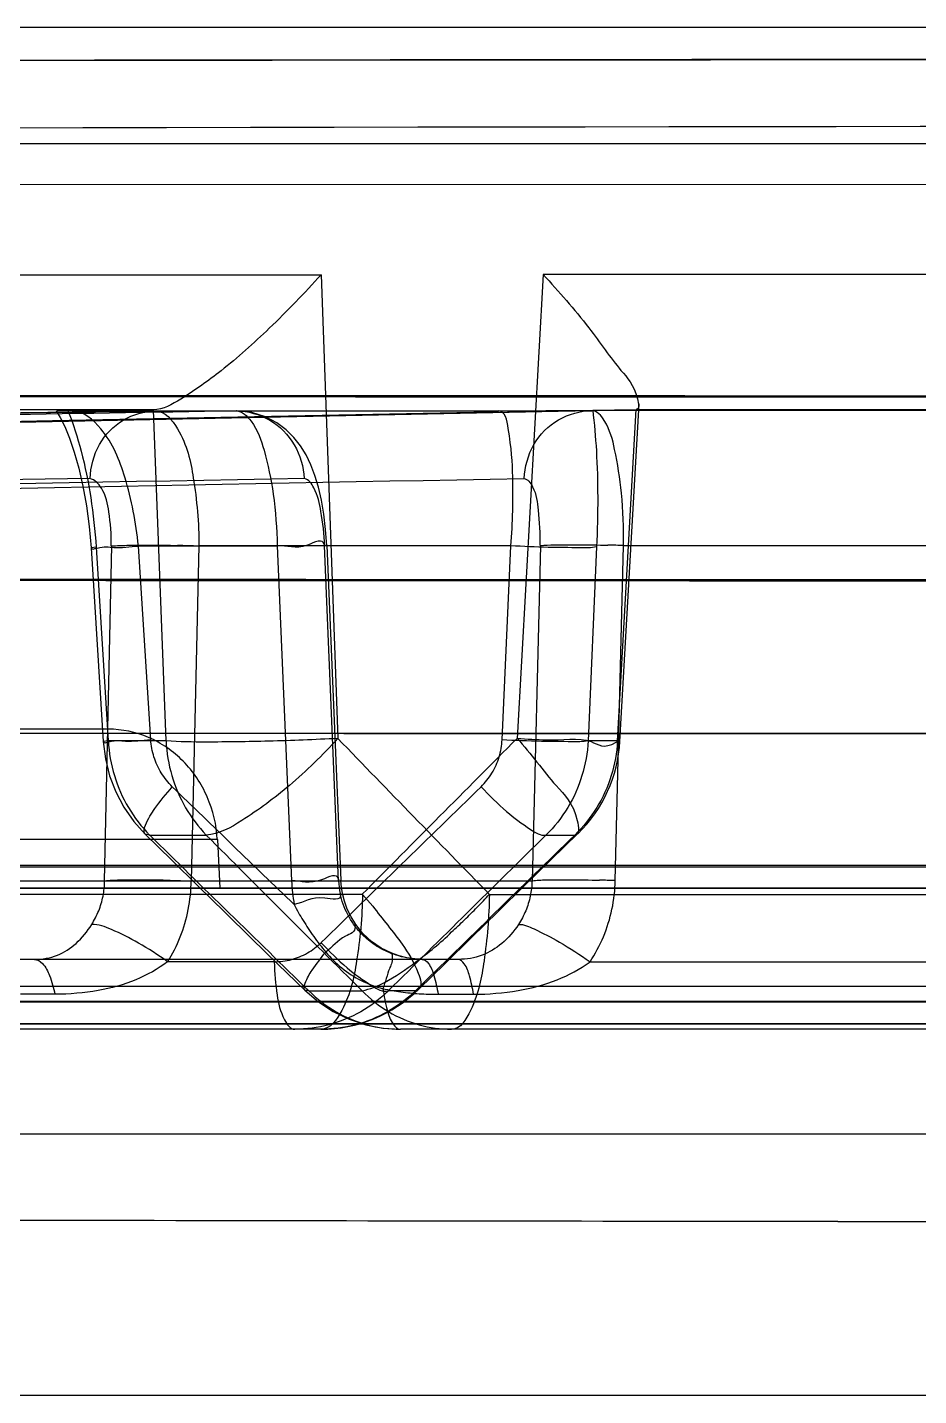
# Model space of a CAD drawing. Header units: millimetres. Extents: x 687 to 1107, y -116 to 478.
# Drawn here: x 943.183 to 943.948, y 377.031 to 378.206 of the extents above; entities that cross this region are included whole.
import ezdxf

# ---------------------------------------------------------------- set-up
doc = ezdxf.new("R2010")
doc.units = ezdxf.units.MM
doc.header["$LTSCALE"] = 0.1

msp = doc.modelspace()

# ---------------------------------------------------------------- linework, layer by layer
for p, q in [((944.6671, 378.2056), (940.167, 378.2056)), ((949.0672, 378.1056), (940.267, 378.1056)), ((948.3579, 378.0723), (940.7904, 378.0697)), ((941.1601, 378.0699), (948.5429, 378.0724)), ((943.007, 377.9929), (943.4353, 377.9933)), ((943.4351, 377.9933), (943.4494, 377.5952)), ((943.6257, 377.9935), (943.6034, 377.5952)), ((944.186, 377.9937), (943.6257, 377.9934)), ((943.6915, 377.5925), (943.7082, 377.8824)), ((943.291, 377.8774), (942.9568, 377.877)), ((943.2213, 377.8761), (943.2083, 377.8765)), ((943.2178, 377.8766), (943.291, 377.8774)), ((943.3623, 377.8763), (943.2213, 377.8761)), ((943.3625, 377.8763), (943.2214, 377.8761)), ((943.302, 377.5931), (943.2911, 377.8772)), ((943.2929, 377.8762), (943.5872, 377.8764)), ((943.5874, 377.8764), (943.293, 377.8762)), ((943.5872, 377.8764), (943.6682, 377.877)), ((944.5092, 377.8769), (943.6675, 377.8765)), ((943.6682, 377.877), (943.7055, 377.8777)), ((943.6894, 377.5931), (943.7054, 377.8775)), ((943.7055, 377.8777), (944.0588, 377.878)), ((943.4399, 377.7609), (943.4521, 377.4736)), ((943.6233, 377.7607), (943.6161, 377.4731)), ((943.6875, 377.4731), (943.6947, 377.7607)), ((943.6947, 377.7609), (944.5133, 377.7609)), ((943.242, 377.7593), (943.2377, 377.7587)), ((943.2377, 377.7587), (943.2481, 377.5925)), ((943.242, 377.7593), (943.2524, 377.5931)), ((943.2493, 377.4731), (943.2554, 377.7604)), ((943.2783, 377.7604), (943.3975, 377.7604)), ((943.2889, 377.5941), (943.2783, 377.7603)), ((943.3302, 377.7604), (943.3237, 377.4731)), ((943.5979, 377.7605), (943.3302, 377.7605)), ((943.3975, 377.7605), (943.4097, 377.4731)), ((943.4501, 377.4731), (943.4379, 377.7605)), ((943.5904, 377.5941), (943.5979, 377.7606)), ((943.6715, 377.7596), (943.6642, 377.5931)), ((943.2525, 377.6032), (937.8176, 377.6032)), ((938.1417, 377.5995), (944.5092, 377.5997)), ((943.2524, 377.5931), (943.2481, 377.5925)), ((943.302, 377.5931), (943.2524, 377.5931)), ((943.6894, 377.5931), (943.6642, 377.5931)), ((943.3464, 377.5084), (939.8289, 377.5084)), ((943.2879, 377.5123), (943.2841, 377.5131)), ((943.2879, 377.5123), (943.3365, 377.5123)), ((943.3484, 377.4666), (943.3464, 377.5084)), ((943.6281, 377.5123), (943.6528, 377.5123)), ((935.8951, 377.4859), (944.5109, 377.485)), ((944.5111, 377.486), (938.1139, 377.4861)), ((926.053, 377.4731), (943.6161, 377.4731)), ((943.3056, 377.4736), (943.3237, 377.4731)), ((963.4856, 377.4667), (925.8486, 377.4667)), ((927.8361, 377.4666), (956.7883, 377.4667)), ((943.4705, 377.4614), (942.2329, 377.4614)), ((943.4706, 377.4614), (943.4794, 377.4512)), ((943.5796, 377.4614), (944.9947, 377.4613)), ((943.5529, 377.4056), (926.0415, 377.4056)), ((943.3949, 377.4035), (943.3034, 377.4035)), ((943.6659, 377.4035), (944.5461, 377.4035)), ((942.4204, 377.3826), (944.6672, 377.3826)), ((943.2066, 377.3756), (943.177, 377.3756)), ((943.4247, 377.3785), (943.4212, 377.379)), ((943.4247, 377.3785), (943.4704, 377.3786)), ((943.516, 377.3785), (943.4928, 377.3785)), ((943.519, 377.3799), (943.516, 377.3785)), ((943.5355, 377.3756), (943.5659, 377.3756)), ((944.571, 377.3693), (936.6729, 377.3693)), ((938.0527, 377.3692), (944.5712, 377.3691)), ((944.6671, 377.3504), (936.6717, 377.3503)), ((936.6718, 377.3503), (944.6666, 377.3503)), ((943.4349, 377.3456), (940.4054, 377.3456)), ((945.8312, 377.3456), (943.5031, 377.3456)), ((952.6673, 377.2556), (936.667, 377.2556)), ((944.6671, 377.0311), (937.7839, 377.0322))]:
    msp.add_line(p, q)
for points in [[(944.051, 378.1781), (943.7898, 378.1779), (943.5324, 378.1777), (943.2802, 378.1775), (943.0337, 378.1772), (942.7937, 378.1769), (942.5612, 378.1766), (942.3374, 378.1762), (942.1235, 378.1758), (941.9206, 378.1754), (941.7293, 378.175), (941.5503, 378.1746), (941.3845, 378.1742), (941.2323, 378.1738), (941.0945, 378.1734), (940.9715, 378.1731), (940.7658, 378.1725)], [(944.0166, 378.178), (943.7534, 378.1779), (943.4943, 378.1777), (943.2406, 378.1774), (942.9934, 378.1771), (942.7538, 378.1768), (942.5225, 378.1765), (942.3004, 378.1761), (942.0884, 378.1757), (941.8877, 378.1753), (941.6991, 378.1749), (941.5227, 378.1745), (941.359, 378.1741), (941.2085, 378.1737), (941.0723, 378.1733)], [(943.2923, 377.8762), (942.306, 377.8603), (941.2835, 377.8361), (940.2248, 377.8033), (939.1299, 377.7616), (937.9989, 377.7106)], [(943.6666, 377.8765), (942.8956, 377.8606), (942.1164, 377.8367), (941.3291, 377.8049), (940.5336, 377.765), (939.7299, 377.7169), (938.9182, 377.6606)], [(943.2078, 377.8764), (943.2111, 377.8708), (943.215, 377.8629), (943.2191, 377.853), (943.2232, 377.841), (943.2272, 377.8271), (943.2307, 377.8117), (943.2337, 377.7949), (943.2361, 377.7771), (943.2377, 377.7587)], [(943.4399, 377.7609), (943.439, 377.7745), (943.4375, 377.7876), (943.4354, 377.7998), (943.4329, 377.8109), (943.4298, 377.821), (943.4263, 377.8302), (943.4222, 377.8387), (943.4174, 377.8464), (943.4118, 377.8535), (943.4051, 377.8602), (943.3972, 377.8661), (943.3874, 377.8712), (943.3756, 377.8749), (943.3625, 377.8763)], [(944.5092, 377.8769), (944.3678, 377.8769), (944.2265, 377.8768), (944.0858, 377.8768), (943.9456, 377.8767), (943.806, 377.8766), (943.6676, 377.8765)], [(943.2481, 377.5925), (943.25, 377.5777), (943.2536, 377.5632), (943.2589, 377.5493), (943.2659, 377.5362), (943.2743, 377.524), (943.2841, 377.5131)], [(943.2841, 377.5131), (943.3069, 377.4907), (943.3297, 377.4683), (943.3525, 377.446), (943.3754, 377.4236), (943.3983, 377.4013), (943.4212, 377.379)], [(943.519, 377.3799), (943.5416, 377.4021), (943.5643, 377.4244), (943.5871, 377.4466), (943.6098, 377.4689), (943.6326, 377.4912), (943.6555, 377.5135)], [(943.4535, 377.4621), (943.4528, 377.4659), (943.4524, 377.4697), (943.4521, 377.4736)], [(943.4648, 377.4356), (943.4609, 377.4421), (943.4576, 377.4487), (943.4552, 377.4555), (943.4535, 377.4621)], [(943.4958, 377.4108), (943.4867, 377.4153), (943.4783, 377.421), (943.471, 377.4278), (943.4648, 377.4356)], [(943.5219, 377.4056), (943.5154, 377.4059), (943.5088, 377.4069), (943.5022, 377.4085), (943.4958, 377.4108)], [(943.4212, 377.379), (943.4328, 377.3691), (943.4455, 377.3608), (943.4591, 377.3542), (943.4734, 377.3494), (943.4882, 377.3465), (943.5031, 377.3456)]]:
    msp.add_lwpolyline(points)
for centre, radius, start, end in [((943.284, 376.4473), 1.3138, 87.9842, 88.7912), ((943.6458, 376.3424), 1.4192, 88.0237, 88.5697), ((963.5318, 396.9939), 27.9215, 224.00814, 224.39101), ((983.0203, 338.3163), 55.6465, 135.10048, 135.29467), ((943.8747, 382.853), 5.2648, 267.0468, 267.3205), ((943.5717, 377.5994), 0.12, 314.2682, 356.9184), ((963.9488, 398.8083), 29.6281, 225.83833, 226.11975), ((983.9692, 335.9715), 57.974, 134.171531, 134.361007), ((964.0164, 398.5641), 29.544, 225.44323, 225.81434), ((963.1586, 397.2163), 27.9493, 224.82882, 225.21665), ((983.7383, 336.802), 57.1503, 134.5745, 134.76533), ((983.2467, 336.8936), 56.7235, 134.26804, 134.46136), ((943.5471, 377.4787), 0.1375, 182.3411, 190.94), ((943.5239, 377.4768), 0.0739, 182.8578, 191.4922), ((943.6391, 376.0698), 1.4042, 88.0251, 88.577), ((943.4349, 377.4656), 0.12, 270, 314.4617), ((943.9872, 540.9367), 163.7562, 269.962006, 270.111889)]:
    msp.add_arc(centre, radius, start, end)
for points, knots in [([(940.6928, 378.1722), (940.6766, 378.1722), (940.6505, 378.1721), (940.6155, 378.172), (940.5867, 378.1719), (940.5757, 378.1719), (940.5601, 378.1718), (940.5713, 378.1719), (940.5821, 378.1719), (940.6219, 378.172), (940.6906, 378.1722), (940.805, 378.1726), (940.9554, 378.173), (941.2268, 378.1738), (941.6441, 378.1748), (942.11, 378.1758), (942.5355, 378.1765), (942.8874, 378.1771), (943.2566, 378.1775), (943.7735, 378.178), (944.434, 378.1783), (945.0987, 378.1782), (945.6268, 378.1779), (946.0119, 378.1776), (946.3838, 378.1771), (946.8439, 378.1765), (947.3619, 378.1756), (947.8675, 378.1744), (948.1559, 378.1737), (948.2626, 378.1734)], [0, 0, 0, 0, 0.005823, 0.010402, 0.013726, 0.015796, 0.016608, 0.017066, 0.018803, 0.021787, 0.031398, 0.045882, 0.065227, 0.089191, 0.149773, 0.225198, 0.267685, 0.312785, 0.360042, 0.409119, 0.51084, 0.613132, 0.663784, 0.713197, 0.76066, 0.806283, 0.889497, 0.959103, 1, 1, 1, 1]), ([(941.072, 378.1733), (941.2332, 378.1738), (941.6003, 378.1747), (942.2087, 378.176), (942.9204, 378.1771), (943.7062, 378.1779), (944.532, 378.1782), (945.3647, 378.1781), (946.1671, 378.1774), (946.904, 378.1764), (947.5513, 378.1751), (948.0628, 378.1739), (948.4634, 378.1728), (948.6405, 378.1722), (948.818, 378.1717), (948.682, 378.1721), (948.6399, 378.1722)], [0, 0, 0, 0, 0.061828, 0.140832, 0.233385, 0.334836, 0.44226, 0.550165, 0.654318, 0.74989, 0.833348, 0.901165, 0.950069, 0.977961, 0.983845, 1, 1, 1, 1]), ([(926.277, 377.8907), (929.3414, 377.9675), (935.4713, 378.0827), (944.6676, 378.1402), (953.8638, 378.0826), (959.9937, 377.9675), (963.0581, 377.8907)], [0, 0, 0, 0, 0.25, 0.5, 0.75, 1, 1, 1, 1]), ([(943.4351, 377.9933), (943.4208, 377.9775), (943.3933, 377.9489), (943.353, 377.9126), (943.3201, 377.8893), (943.2995, 377.8775), (943.2911, 377.8772)], [0, 0, 0, 0, 0.342194, 0.638032, 0.864299, 1, 1, 1, 1]), ([(943.6257, 377.9935), (943.6392, 377.9785), (943.6624, 377.953), (943.6892, 377.9134), (943.7051, 377.8975), (943.7086, 377.8777), (943.7054, 377.8775)], [0, 0, 0, 0, 0.420108, 0.738598, 0.934395, 1, 1, 1, 1]), ([(925.669, 377.8919), (925.6695, 377.8919), (925.6714, 377.8919), (925.6759, 377.8919), (925.6833, 377.8919), (925.6991, 377.8918), (925.7262, 377.8918), (925.7894, 377.8917), (925.8978, 377.8914), (926.0257, 377.8912), (926.1515, 377.891), (926.2646, 377.8908), (926.3965, 377.8905), (926.5589, 377.8902), (926.769, 377.89), (926.9825, 377.8898), (927.1923, 377.8896), (927.3849, 377.8895), (927.6046, 377.8894), (927.958, 377.8893), (928.48, 377.8891), (929.1976, 377.889), (930.03, 377.8891), (930.963, 377.8892), (931.977, 377.8894), (933.4349, 377.8895), (934.9409, 377.8898), (936.4822, 377.89), (937.6646, 377.8902), (938.8564, 377.8903), (940.0552, 377.8901), (941.2604, 377.8898), (942.432, 377.8892), (943.5681, 377.8885), (944.3006, 377.8881), (944.667, 377.8881)], [0, 0, 0, 0, 0.000078, 0.000312, 0.000702, 0.001247, 0.002806, 0.004989, 0.011227, 0.019924, 0.025187, 0.031083, 0.037783, 0.046023, 0.056721, 0.070956, 0.07975, 0.089844, 0.10137, 0.114443, 0.145647, 0.183798, 0.227763, 0.277088, 0.331133, 0.387887, 0.507311, 0.568943, 0.631279, 0.694023, 0.75713, 0.820596, 0.884336, 0.942135, 1, 1, 1, 1]), ([(944.6672, 377.8889), (944.5475, 377.8889), (944.3085, 377.8889), (943.9492, 377.8891), (943.5894, 377.8892), (943.2318, 377.8894), (942.8796, 377.8896), (942.5311, 377.8897), (942.1782, 377.8898), (941.8095, 377.89), (941.4135, 377.8901), (940.9786, 377.8901), (940.494, 377.8902), (939.9502, 377.8902), (939.338, 377.8903), (938.65, 377.8902), (937.88, 377.8902), (937.0192, 377.8901), (936.0581, 377.89), (935.0077, 377.8898), (933.9311, 377.8897), (932.9105, 377.8895), (932.004, 377.8893), (931.2123, 377.8892), (930.5123, 377.8891), (929.8847, 377.8891), (929.3199, 377.8891), (928.8125, 377.8891), (928.3564, 377.8892), (927.9442, 377.8893), (927.57, 377.8895), (927.233, 377.8896), (926.9363, 377.8898), (926.682, 377.8901), (926.4674, 377.8904), (926.3366, 377.8906), (926.277, 377.8907)], [0, 0, 0, 0, 0.019536, 0.038982, 0.058621, 0.078223, 0.09732, 0.11608, 0.135062, 0.154893, 0.176221, 0.199673, 0.22584, 0.25526, 0.288397, 0.325695, 0.367502, 0.413999, 0.466116, 0.524291, 0.585359, 0.641741, 0.690769, 0.733236, 0.770895, 0.804967, 0.835605, 0.86304, 0.887734, 0.910011, 0.930285, 0.948779, 0.964986, 0.978676, 0.99027, 1, 1, 1, 1]), ([(935.9328, 377.5987), (935.9114, 377.5997), (935.8364, 377.6031), (935.9612, 377.6195), (936.0681, 377.6206), (936.2887, 377.633), (936.5452, 377.6418), (936.8486, 377.6529), (937.1766, 377.6645), (937.4697, 377.6771), (937.7287, 377.6938), (938.0281, 377.7122), (938.4024, 377.727), (938.8362, 377.7482), (939.2978, 377.767), (939.8287, 377.7883), (940.4206, 377.8094), (941.0793, 377.8303), (941.7609, 377.8487), (942.5101, 377.8648), (943.0187, 377.8728), (943.2929, 377.8762)], [0, 0, 0, 0, 0.008593, 0.014647, 0.032289, 0.064409, 0.095959, 0.137351, 0.18512, 0.227608, 0.254696, 0.289056, 0.347648, 0.404633, 0.462936, 0.532578, 0.617305, 0.700008, 0.796403, 0.890225, 1, 1, 1, 1]), ([(943.2929, 377.8762), (943.0469, 377.8731), (942.6007, 377.8663), (941.9519, 377.8532), (941.3737, 377.8389), (940.8511, 377.8239), (940.4097, 377.8097), (940.0406, 377.797), (939.7118, 377.7848), (939.3906, 377.7719), (939.077, 377.7595), (938.7872, 377.7473), (938.5394, 377.7343), (938.3208, 377.7233), (938.1275, 377.7163), (937.9408, 377.7097), (937.7608, 377.6905), (937.5817, 377.6586), (937.4139, 377.6479), (937.2549, 377.6416), (937.0955, 377.6535), (936.9386, 377.6638), (936.8042, 377.6262), (936.6964, 377.6101), (936.6113, 377.6004), (936.5396, 377.5937), (936.4782, 377.5885), (936.425, 377.5844), (936.3786, 377.581), (936.3378, 377.5782), (936.3017, 377.5759), (936.2693, 377.5739), (936.24, 377.5721), (936.213, 377.5705), (936.1876, 377.5691), (936.163, 377.5678), (936.1384, 377.5666), (936.1081, 377.5652), (936.0704, 377.564), (936.0273, 377.5626), (935.9829, 377.5647), (935.9481, 377.5617), (935.9151, 377.5813), (935.9276, 377.599), (935.9328, 377.5987)], [0, 0, 0, 0, 0.099653, 0.180729, 0.262813, 0.333913, 0.39248, 0.441705, 0.483488, 0.525752, 0.571889, 0.610623, 0.6432, 0.672414, 0.699243, 0.721578, 0.748058, 0.772485, 0.795168, 0.8161, 0.836806, 0.860032, 0.879077, 0.892856, 0.904164, 0.913766, 0.922011, 0.929145, 0.935372, 0.940842, 0.945707, 0.950049, 0.953975, 0.957602, 0.961, 0.964262, 0.967576, 0.971002, 0.976556, 0.982796, 0.988557, 0.994241, 0.997885, 1, 1, 1, 1]), ([(943.3623, 377.8763), (943.2173, 377.874), (942.9392, 377.8687), (942.5396, 377.8591), (942.1738, 377.8486), (941.8391, 377.8374), (941.5329, 377.826), (941.2519, 377.8144), (940.9948, 377.8032), (940.7601, 377.7921), (940.5455, 377.7811), (940.3494, 377.7711), (940.1712, 377.7615), (940.0095, 377.7518), (939.8612, 377.7429), (939.7249, 377.7354), (939.601, 377.7277), (939.487, 377.7203), (939.3824, 377.7142), (939.2918, 377.7073), (939.211, 377.7028), (939.1351, 377.6834), (939.0534, 377.6751), (938.9737, 377.6702), (938.9013, 377.6652), (938.8362, 377.6612), (938.7764, 377.657), (938.7154, 377.6556), (938.6468, 377.6643), (938.5731, 377.6569), (938.5028, 377.6416), (938.4369, 377.6369), (938.3744, 377.6317), (938.315, 377.6267), (938.2615, 377.6225), (938.2142, 377.6188), (938.172, 377.6155), (938.1339, 377.6125), (938.0996, 377.6098), (938.0684, 377.6073), (938.0401, 377.6051), (938.0144, 377.603), (937.9909, 377.6012), (937.9695, 377.5995), (937.9499, 377.5979), (937.9321, 377.5965), (937.9158, 377.5952), (937.9009, 377.5941), (937.8872, 377.593), (937.8748, 377.5921), (937.8633, 377.5913), (937.8529, 377.5905), (937.8434, 377.5899), (937.8348, 377.5895), (937.8272, 377.5891), (937.8206, 377.5893), (937.8159, 377.5895), (937.8117, 377.592), (937.8151, 377.5967), (937.8214, 377.5986), (937.8272, 377.5994), (937.8305, 377.5994)], [0, 0, 0, 0, 0.077971, 0.149487, 0.214858, 0.274693, 0.329463, 0.379574, 0.425841, 0.467788, 0.505904, 0.541311, 0.573334, 0.601873, 0.62837, 0.65318, 0.675253, 0.695092, 0.714573, 0.731564, 0.743953, 0.75799, 0.773498, 0.787992, 0.80091, 0.812517, 0.823042, 0.833139, 0.845249, 0.860101, 0.872666, 0.883882, 0.895546, 0.906404, 0.915922, 0.924359, 0.931912, 0.938711, 0.944856, 0.950431, 0.955502, 0.960119, 0.964326, 0.968163, 0.971665, 0.974862, 0.977784, 0.980457, 0.9829, 0.985137, 0.987183, 0.989049, 0.990752, 0.992301, 0.993683, 0.994878, 0.995787, 0.996338, 0.996946, 0.998205, 1, 1, 1, 1]), ([(943.6675, 377.8765), (943.5131, 377.8741), (943.2173, 377.8685), (942.7923, 377.8579), (942.4034, 377.8462), (942.048, 377.8337), (941.7228, 377.8209), (941.4254, 377.8081), (941.1538, 377.7955), (940.9054, 377.783), (940.678, 377.7711), (940.4713, 377.7599), (940.2856, 377.7492), (940.1181, 377.7387), (939.9633, 377.7291), (939.8217, 377.7208), (939.6987, 377.7131), (939.5949, 377.7051), (939.5037, 377.6981), (939.4182, 377.6922), (939.338, 377.6867), (939.2646, 377.6816), (939.1976, 377.6769), (939.1364, 377.6726), (939.079, 377.6685), (939.0215, 377.6647), (938.9616, 377.6616), (938.9026, 377.6591), (938.8508, 377.6569), (938.8066, 377.6538), (938.7653, 377.651), (938.7214, 377.6478), (938.6735, 377.6442), (938.6217, 377.6404), (938.5683, 377.6363), (938.5175, 377.6324), (938.4719, 377.6289), (938.4315, 377.6258), (938.3954, 377.623), (938.363, 377.6204), (938.3337, 377.6181), (938.3071, 377.616), (938.283, 377.6141), (938.261, 377.6123), (938.241, 377.6107), (938.2227, 377.6092), (938.2061, 377.6079), (938.1909, 377.6067), (938.1771, 377.6055), (938.1645, 377.6045), (938.153, 377.6034), (938.1426, 377.6029), (938.1341, 377.6013), (938.1284, 377.6024), (938.1247, 377.5993), (938.1356, 377.6005), (938.1383, 377.5996), (938.1417, 377.5995)], [0, 0, 0, 0, 0.083216, 0.159495, 0.229216, 0.29294, 0.351195, 0.40467, 0.453422, 0.497788, 0.538757, 0.576165, 0.609399, 0.639009, 0.666677, 0.692995, 0.715454, 0.733113, 0.749119, 0.764801, 0.779275, 0.792469, 0.804501, 0.81546, 0.825556, 0.835534, 0.846477, 0.857898, 0.867365, 0.874439, 0.8818, 0.889683, 0.89817, 0.90767, 0.917697, 0.927027, 0.935146, 0.94238, 0.948844, 0.954663, 0.959922, 0.964692, 0.969029, 0.972977, 0.976574, 0.979851, 0.98284, 0.985571, 0.988059, 0.99032, 0.992393, 0.99429, 0.995942, 0.997036, 0.997213, 0.998187, 1, 1, 1, 1]), ([(943.2178, 377.8766), (943.2223, 377.8653), (943.2302, 377.8406), (943.2381, 377.8013), (943.2411, 377.7736), (943.242, 377.7593)], [0, 0, 0, 0, 0.304952, 0.643418, 1, 1, 1, 1]), ([(943.2783, 377.7604), (943.2763, 377.7803), (943.2695, 377.8157), (943.253, 377.8571), (943.231, 377.8762), (943.2213, 377.8761)], [0, 0, 0, 0, 0.443739, 0.785142, 1, 1, 1, 1]), ([(943.237, 377.8182), (943.2371, 377.8283), (943.2425, 377.8485), (943.2637, 377.8706), (943.2833, 377.8762), (943.2929, 377.8762)], [0, 0, 0, 0, 0.34533, 0.674497, 1, 1, 1, 1]), ([(943.2929, 377.8762), (943.301, 377.8763), (943.3186, 377.8546), (943.327, 377.8149), (943.3303, 377.78), (943.3302, 377.7605)], [0, 0, 0, 0, 0.191494, 0.539441, 1, 1, 1, 1]), ([(943.3623, 377.8763), (943.3723, 377.8763), (943.3925, 377.8707), (943.4143, 377.8484), (943.4201, 377.8283), (943.4205, 377.8182)], [0, 0, 0, 0, 0.331877, 0.662335, 1, 1, 1, 1]), ([(943.3623, 377.8763), (943.3674, 377.8763), (943.3793, 377.8644), (943.3876, 377.8394), (943.3952, 377.8029), (943.3971, 377.7753), (943.3975, 377.7604)], [0, 0, 0, 0, 0.121885, 0.339839, 0.645288, 1, 1, 1, 1]), ([(943.5979, 377.7605), (943.5996, 377.7801), (943.6004, 377.8163), (943.5982, 377.8488), (943.5931, 377.8766), (943.5872, 377.8764)], [0, 0, 0, 0, 0.499778, 0.85224, 1, 1, 1, 1]), ([(943.6095, 377.8182), (943.6098, 377.8283), (943.6154, 377.8487), (943.6374, 377.871), (943.6576, 377.8765), (943.6675, 377.8765)], [0, 0, 0, 0, 0.33721, 0.671189, 1, 1, 1, 1]), ([(943.6947, 377.7609), (943.6948, 377.7759), (943.694, 377.8034), (943.6882, 377.84), (943.6822, 377.864), (943.672, 377.8766), (943.6675, 377.8765)], [0, 0, 0, 0, 0.364833, 0.674671, 0.888969, 1, 1, 1, 1]), ([(943.6682, 377.877), (943.6696, 377.8654), (943.6718, 377.8405), (943.6728, 377.8013), (943.6722, 377.7738), (943.6715, 377.7596)], [0, 0, 0, 0, 0.297746, 0.637109, 1, 1, 1, 1]), ([(943.2366, 377.8183), (942.419, 377.8067), (940.7832, 377.7707), (938.3293, 377.6782), (936.6937, 377.5907), (935.8759, 377.5406)], [0, 0, 0, 0, 0.332999, 0.666308, 1, 1, 1, 1]), ([(943.4209, 377.8182), (942.8055, 377.8079), (941.575, 377.7736), (939.7306, 377.6812), (938.5025, 377.5924), (937.8888, 377.5412)], [0, 0, 0, 0, 0.333263, 0.666545, 1, 1, 1, 1]), ([(938.0837, 377.5411), (938.6975, 377.5925), (939.9251, 377.6815), (941.7673, 377.7739), (942.9954, 377.8081), (943.6091, 377.8182)], [0, 0, 0, 0, 0.333958, 0.66724, 1, 1, 1, 1]), ([(943.255, 377.7604), (943.2551, 377.7702), (943.2539, 377.7872), (943.2496, 377.8079), (943.2409, 377.8175), (943.2366, 377.8183)], [0, 0, 0, 0, 0.462433, 0.798412, 1, 1, 1, 1]), ([(943.4383, 377.7605), (943.4377, 377.7704), (943.4358, 377.7876), (943.4316, 377.8071), (943.4245, 377.8175), (943.4209, 377.8182)], [0, 0, 0, 0, 0.479161, 0.820514, 1, 1, 1, 1]), ([(943.6091, 377.8182), (943.6125, 377.8181), (943.6196, 377.8076), (943.622, 377.7883), (943.623, 377.7709), (943.6229, 377.7607)], [0, 0, 0, 0, 0.165375, 0.502865, 1, 1, 1, 1]), ([(943.2554, 377.7604), (943.2597, 377.7608), (943.2705, 377.7611), (943.2893, 377.7612), (943.3038, 377.761), (943.3117, 377.7609)], [0, 0, 0, 0, 0.228589, 0.575992, 1, 1, 1, 1]), ([(943.4379, 377.7605), (943.4381, 377.7605), (943.4372, 377.768), (943.4164, 377.7555), (943.4061, 377.7608), (943.3975, 377.7605)], [0, 0, 0, 0, 0.017802, 0.373486, 1, 1, 1, 1]), ([(943.6233, 377.7607), (943.6272, 377.7612), (943.6381, 377.7614), (943.6574, 377.7616), (943.6727, 377.7613), (943.6812, 377.7611)], [0, 0, 0, 0, 0.207392, 0.562774, 1, 1, 1, 1]), ([(943.2377, 377.7587), (943.2378, 377.757), (943.248, 377.7608), (943.2581, 377.758), (943.2713, 377.7599), (943.2783, 377.7603)], [0, 0, 0, 0, 0.125086, 0.478285, 1, 1, 1, 1]), ([(943.6715, 377.7596), (943.6668, 377.7586), (943.6529, 377.759), (943.6284, 377.759), (943.6086, 377.76), (943.5979, 377.7606)], [0, 0, 0, 0, 0.195529, 0.563881, 1, 1, 1, 1]), ([(944.6674, 377.731), (944.2984, 377.7311), (943.5603, 377.7314), (942.4156, 377.7321), (941.235, 377.7324), (940.0204, 377.7324), (938.8113, 377.7324), (937.6084, 377.7322), (936.4142, 377.7321), (934.8578, 377.7318), (933.3353, 377.7316), (931.8584, 377.7314), (930.8259, 377.7312), (929.8738, 377.7311), (929.1418, 377.7311), (928.6106, 377.7311), (928.162, 377.7312), (927.6835, 377.7313), (927.2018, 377.7315), (926.8304, 377.7318), (926.5487, 377.732), (926.3358, 377.7323), (926.1716, 377.7326), (926.0386, 377.7328), (925.9249, 377.7331), (925.8244, 377.7333), (925.7358, 377.7334), (925.6593, 377.7336), (925.595, 377.7337), (925.5494, 377.7338), (925.5194, 377.7339), (925.5019, 377.7339), (925.487, 377.7339), (925.4749, 377.734), (925.4664, 377.734), (925.4609, 377.734), (925.4577, 377.734), (925.4552, 377.734), (925.4532, 377.734), (925.4519, 377.734), (925.4512, 377.734), (925.4509, 377.734)], [0, 0, 0, 0, 0.057607, 0.115228, 0.178703, 0.241924, 0.304839, 0.367458, 0.429728, 0.491263, 0.61044, 0.667409, 0.721845, 0.771629, 0.816039, 0.836117, 0.854566, 0.886075, 0.910809, 0.929771, 0.94406, 0.954784, 0.963015, 0.969685, 0.975546, 0.98077, 0.985379, 0.989366, 0.992719, 0.995425, 0.996484, 0.997396, 0.998166, 0.998796, 0.999291, 0.999489, 0.999655, 0.999788, 0.99989, 0.99996, 1, 1, 1, 1]), ([(944.6671, 377.7301), (944.2985, 377.7301), (943.5613, 377.7304), (942.4181, 377.7312), (941.2392, 377.7317), (940.0269, 377.7321), (938.8207, 377.7322), (937.8597, 377.7322), (937.1422, 377.7321), (936.8248, 377.7321), (936.6663, 377.732)], [0, 0, 0, 0, 0.13821, 0.276424, 0.428685, 0.58024, 0.730988, 0.88098, 0.940568, 1, 1, 1, 1]), ([(944.5092, 377.5992), (944.1521, 377.5992), (943.4384, 377.5993), (941.9958, 377.5996), (940.1873, 377.5999), (938.0422, 377.5995), (936.626, 377.599), (935.9328, 377.5987)], [0, 0, 0, 0, 0.124907, 0.249663, 0.504611, 0.757527, 1, 1, 1, 1]), ([(943.346, 377.5084), (943.3454, 377.5209), (943.3409, 377.5397), (943.3289, 377.5616), (943.3172, 377.576), (943.3032, 377.5878), (943.2822, 377.5994), (943.2643, 377.6032), (943.2525, 377.6032)], [0, 0, 0, 0, 0.25702, 0.385074, 0.51126, 0.635746, 0.758957, 1, 1, 1, 1]), ([(943.6286, 377.594), (943.6413, 377.5934), (943.6646, 377.5984), (943.6777, 377.5852), (943.6898, 377.593), (943.6894, 377.5931)], [0, 0, 0, 0, 0.625394, 0.977525, 1, 1, 1, 1]), ([(943.2481, 377.5925), (943.2482, 377.5908), (943.2582, 377.5945), (943.2684, 377.5919), (943.2817, 377.5936), (943.2889, 377.5941)], [0, 0, 0, 0, 0.121678, 0.465249, 1, 1, 1, 1]), ([(943.2524, 377.5931), (943.253, 377.583), (943.2565, 377.563), (943.2686, 377.5353), (943.2809, 377.5194), (943.2879, 377.5123)], [0, 0, 0, 0, 0.336572, 0.669604, 1, 1, 1, 1]), ([(943.3074, 377.5538), (943.3038, 377.5573), (943.2974, 377.5653), (943.2911, 377.5791), (943.2892, 377.5891), (943.2889, 377.5941)], [0, 0, 0, 0, 0.333186, 0.667835, 1, 1, 1, 1]), ([(943.4494, 377.5952), (943.4297, 377.5942), (943.392, 377.5926), (943.3429, 377.592), (943.3135, 377.5922), (943.302, 377.5931)], [0, 0, 0, 0, 0.401655, 0.76586, 1, 1, 1, 1]), ([(943.302, 377.5931), (943.3025, 377.583), (943.3058, 377.5631), (943.3176, 377.5353), (943.3297, 377.5194), (943.3365, 377.5123)], [0, 0, 0, 0, 0.337455, 0.671453, 1, 1, 1, 1]), ([(943.4495, 377.5952), (943.4364, 377.5809), (943.4103, 377.5554), (943.373, 377.5275), (943.3475, 377.513), (943.3365, 377.5123)], [0, 0, 0, 0, 0.408984, 0.767895, 1, 1, 1, 1]), ([(943.5724, 377.5538), (943.576, 377.5573), (943.5823, 377.5652), (943.5885, 377.5791), (943.5902, 377.5892), (943.5904, 377.5941)], [0, 0, 0, 0, 0.333471, 0.667779, 1, 1, 1, 1]), ([(943.6642, 377.5931), (943.6596, 377.5922), (943.6462, 377.5925), (943.6216, 377.5926), (943.6017, 377.5933), (943.5904, 377.5941)], [0, 0, 0, 0, 0.188808, 0.542789, 1, 1, 1, 1]), ([(943.6034, 377.5952), (943.6151, 377.5823), (943.6331, 377.5567), (943.654, 377.5376), (943.657, 377.5128), (943.6528, 377.5123)], [0, 0, 0, 0, 0.522333, 0.874853, 1, 1, 1, 1]), ([(943.6642, 377.5931), (943.6637, 377.583), (943.6602, 377.563), (943.6479, 377.5352), (943.6353, 377.5193), (943.6281, 377.5123)], [0, 0, 0, 0, 0.335071, 0.667685, 1, 1, 1, 1]), ([(943.6894, 377.5931), (943.6889, 377.583), (943.6853, 377.5629), (943.6727, 377.5352), (943.66, 377.5193), (943.6528, 377.5123)], [0, 0, 0, 0, 0.33438, 0.667875, 1, 1, 1, 1]), ([(943.2841, 377.5131), (943.2823, 377.5149), (943.2854, 377.5247), (943.2934, 377.5368), (943.3021, 377.5478), (943.3074, 377.5538)], [0, 0, 0, 0, 0.158523, 0.501327, 1, 1, 1, 1]), ([(943.5724, 377.5538), (943.5793, 377.5463), (943.5929, 377.5328), (943.6108, 377.5196), (943.6235, 377.5114), (943.6281, 377.5123)], [0, 0, 0, 0, 0.433544, 0.797832, 1, 1, 1, 1]), ([(943.4501, 377.4731), (943.4503, 377.4732), (943.4495, 377.4807), (943.4285, 377.4683), (943.4183, 377.4729), (943.4097, 377.4731)], [0, 0, 0, 0, 0.017839, 0.374389, 1, 1, 1, 1]), ([(943.2382, 377.4356), (943.2405, 377.4393), (943.2446, 377.4471), (943.2483, 377.4598), (943.2493, 377.4687), (943.2493, 377.4731)], [0, 0, 0, 0, 0.33131, 0.663769, 1, 1, 1, 1]), ([(943.2493, 377.4731), (943.2535, 377.4735), (943.2644, 377.4739), (943.2832, 377.474), (943.2977, 377.4738), (943.3056, 377.4736)], [0, 0, 0, 0, 0.226334, 0.578762, 1, 1, 1, 1]), ([(943.3034, 377.4035), (943.3076, 377.4102), (943.315, 377.4247), (943.3218, 377.4484), (943.3235, 377.4648), (943.3237, 377.4731)], [0, 0, 0, 0, 0.327542, 0.659917, 1, 1, 1, 1]), ([(943.6161, 377.4731), (943.616, 377.4687), (943.615, 377.4598), (943.6111, 377.4471), (943.6069, 377.4393), (943.6045, 377.4356)], [0, 0, 0, 0, 0.334839, 0.668141, 1, 1, 1, 1]), ([(943.6161, 377.4731), (943.6201, 377.4736), (943.6309, 377.4739), (943.6502, 377.474), (943.6655, 377.4737), (943.674, 377.4735)], [0, 0, 0, 0, 0.20989, 0.559484, 1, 1, 1, 1]), ([(943.6659, 377.4035), (943.6704, 377.4103), (943.6781, 377.4248), (943.6855, 377.4484), (943.6874, 377.4649), (943.6876, 377.4731)], [0, 0, 0, 0, 0.33151, 0.664993, 1, 1, 1, 1]), ([(943.4515, 377.4621), (943.4517, 377.4621), (943.4527, 377.455), (943.4293, 377.4621), (943.4208, 377.4544), (943.412, 377.4526)], [0, 0, 0, 0, 0.016929, 0.355175, 1, 1, 1, 1]), ([(943.4706, 377.4614), (943.4704, 377.4423), (943.467, 377.4076), (943.459, 377.369), (943.443, 377.3456), (943.4349, 377.3456)], [0, 0, 0, 0, 0.455603, 0.808149, 1, 1, 1, 1]), ([(943.463, 377.4358), (943.4611, 377.4385), (943.4577, 377.444), (943.4538, 377.4528), (943.4521, 377.459), (943.4514, 377.4621)], [0, 0, 0, 0, 0.336067, 0.670309, 1, 1, 1, 1]), ([(943.5795, 377.4615), (943.5793, 377.4424), (943.5762, 377.4075), (943.5691, 377.3699), (943.5547, 377.3456), (943.5471, 377.3456)], [0, 0, 0, 0, 0.460656, 0.815186, 1, 1, 1, 1]), ([(943.5471, 377.4291), (943.5508, 377.4325), (943.5582, 377.4395), (943.5691, 377.4503), (943.5761, 377.4577), (943.5795, 377.4615)], [0, 0, 0, 0, 0.331986, 0.666398, 1, 1, 1, 1]), ([(943.412, 377.4526), (943.4144, 377.4479), (943.4196, 377.4386), (943.4287, 377.425), (943.4355, 377.4162), (943.4391, 377.4119)], [0, 0, 0, 0, 0.320782, 0.654501, 1, 1, 1, 1]), ([(943.4794, 377.4512), (943.4878, 377.4403), (943.5033, 377.4217), (943.5167, 377.4004), (943.5222, 377.3831), (943.519, 377.3799)], [0, 0, 0, 0, 0.494547, 0.834959, 1, 1, 1, 1]), ([(943.1892, 377.4056), (943.1958, 377.4056), (943.209, 377.4078), (943.226, 377.419), (943.2345, 377.4295), (943.2382, 377.4356)], [0, 0, 0, 0, 0.330984, 0.646945, 1, 1, 1, 1]), ([(943.3034, 377.4035), (943.2953, 377.4093), (943.2796, 377.4195), (943.258, 377.4303), (943.244, 377.4358), (943.2381, 377.4356)], [0, 0, 0, 0, 0.40589, 0.760893, 1, 1, 1, 1]), ([(943.463, 377.4358), (943.4638, 377.436), (943.4657, 377.429), (943.451, 377.4248), (943.4449, 377.4162), (943.4391, 377.4119)], [0, 0, 0, 0, 0.069881, 0.393754, 1, 1, 1, 1]), ([(943.4952, 377.4107), (943.4909, 377.4124), (943.4825, 377.4166), (943.4716, 377.4251), (943.4656, 377.4321), (943.463, 377.4358)], [0, 0, 0, 0, 0.33687, 0.67093, 1, 1, 1, 1]), ([(943.6045, 377.4356), (943.6006, 377.4295), (943.5914, 377.4188), (943.5735, 377.4078), (943.5598, 377.4056), (943.5529, 377.4056)], [0, 0, 0, 0, 0.348701, 0.667643, 1, 1, 1, 1]), ([(943.6045, 377.4356), (943.6091, 377.4358), (943.6214, 377.4302), (943.6417, 377.4198), (943.6574, 377.4095), (943.6659, 377.4035)], [0, 0, 0, 0, 0.201279, 0.550668, 1, 1, 1, 1]), ([(943.4704, 377.3786), (943.477, 377.38), (943.4935, 377.3868), (943.5186, 377.4048), (943.5377, 377.4196), (943.5471, 377.4291)], [0, 0, 0, 0, 0.220646, 0.567633, 1, 1, 1, 1]), ([(943.3949, 377.4035), (943.3999, 377.4035), (943.4098, 377.4048), (943.4236, 377.4105), (943.4316, 377.4165), (943.4351, 377.4199)], [0, 0, 0, 0, 0.333784, 0.667374, 1, 1, 1, 1]), ([(943.4212, 377.379), (943.4198, 377.3804), (943.4221, 377.3881), (943.4283, 377.3979), (943.435, 377.4069), (943.4391, 377.4119)], [0, 0, 0, 0, 0.157307, 0.491523, 1, 1, 1, 1]), ([(943.4351, 377.4199), (943.4421, 377.4123), (943.456, 377.3987), (943.4744, 377.3852), (943.488, 377.3773), (943.4928, 377.3785)], [0, 0, 0, 0, 0.429281, 0.793666, 1, 1, 1, 1]), ([(943.4391, 377.4119), (943.4432, 377.4069), (943.4525, 377.3976), (943.4692, 377.3868), (943.4818, 377.3821), (943.4882, 377.3803)], [0, 0, 0, 0, 0.326188, 0.659975, 1, 1, 1, 1]), ([(943.4952, 377.4107), (943.4961, 377.4112), (943.4965, 377.4031), (943.4928, 377.3967), (943.4902, 377.386), (943.4882, 377.3803)], [0, 0, 0, 0, 0.092543, 0.428359, 1, 1, 1, 1]), ([(943.5217, 377.4056), (943.5189, 377.4056), (943.513, 377.406), (943.5041, 377.4077), (943.4981, 377.4096), (943.4952, 377.4107)], [0, 0, 0, 0, 0.31462, 0.651227, 1, 1, 1, 1]), ([(943.189, 377.4056), (943.1916, 377.4056), (943.1977, 377.4014), (943.203, 377.3903), (943.2055, 377.381), (943.2066, 377.3756)], [0, 0, 0, 0, 0.212461, 0.540918, 1, 1, 1, 1]), ([(943.3034, 377.4035), (943.295, 377.3973), (943.2759, 377.3865), (943.2428, 377.3775), (943.2191, 377.3757), (943.2066, 377.3756)], [0, 0, 0, 0, 0.305763, 0.634755, 1, 1, 1, 1]), ([(943.3949, 377.4035), (943.395, 377.3939), (943.3967, 377.3766), (943.4006, 377.3573), (943.4086, 377.3456), (943.4126, 377.3456)], [0, 0, 0, 0, 0.455163, 0.808622, 1, 1, 1, 1]), ([(943.5218, 377.4056), (943.524, 377.4056), (943.529, 377.4008), (943.5326, 377.3902), (943.5346, 377.381), (943.5355, 377.3756)], [0, 0, 0, 0, 0.187217, 0.518451, 1, 1, 1, 1]), ([(943.5659, 377.3756), (943.5651, 377.3809), (943.5631, 377.39), (943.5597, 377.4005), (943.5548, 377.4056), (943.5526, 377.4056)], [0, 0, 0, 0, 0.475598, 0.810385, 1, 1, 1, 1]), ([(943.5659, 377.3756), (943.5787, 377.3757), (943.6032, 377.3775), (943.6374, 377.3865), (943.6572, 377.3972), (943.6659, 377.4035)], [0, 0, 0, 0, 0.365017, 0.695092, 1, 1, 1, 1]), ([(943.4928, 377.3785), (943.4857, 377.3716), (943.4698, 377.3595), (943.4422, 377.3482), (943.4224, 377.3456), (943.4126, 377.3456)], [0, 0, 0, 0, 0.335188, 0.667272, 1, 1, 1, 1]), ([(943.4247, 377.3785), (943.4316, 377.3716), (943.4472, 377.3596), (943.4742, 377.3482), (943.4935, 377.3456), (943.5031, 377.3456)], [0, 0, 0, 0, 0.33719, 0.669057, 1, 1, 1, 1]), ([(943.516, 377.3785), (943.5088, 377.3716), (943.4927, 377.3595), (943.4648, 377.3481), (943.4448, 377.3456), (943.4349, 377.3456)], [0, 0, 0, 0, 0.334465, 0.667611, 1, 1, 1, 1]), ([(943.4704, 377.3786), (943.4771, 377.3717), (943.4923, 377.3596), (943.5187, 377.3482), (943.5377, 377.3456), (943.5471, 377.3456)], [0, 0, 0, 0, 0.33918, 0.671207, 1, 1, 1, 1]), ([(943.4882, 377.3803), (943.4933, 377.3793), (943.5036, 377.3775), (943.5194, 377.3759), (943.5301, 377.3756), (943.5355, 377.3756)], [0, 0, 0, 0, 0.32647, 0.660097, 1, 1, 1, 1]), ([(943.4882, 377.3803), (943.489, 377.3742), (943.4911, 377.3636), (943.495, 377.3515), (943.5006, 377.3456), (943.5031, 377.3456)], [0, 0, 0, 0, 0.472117, 0.810356, 1, 1, 1, 1]), ([(943.8787, 377.1806), (943.6831, 377.1806), (943.2921, 377.1813), (942.706, 377.1824), (942.1209, 377.1829), (941.7312, 377.1828), (941.5366, 377.1828)], [0, 0, 0, 0, 0.250532, 0.500868, 0.750713, 1, 1, 1, 1])]:
    msp.add_open_spline(points, degree=3, knots=knots)

doc.saveas('drawing.dxf')
